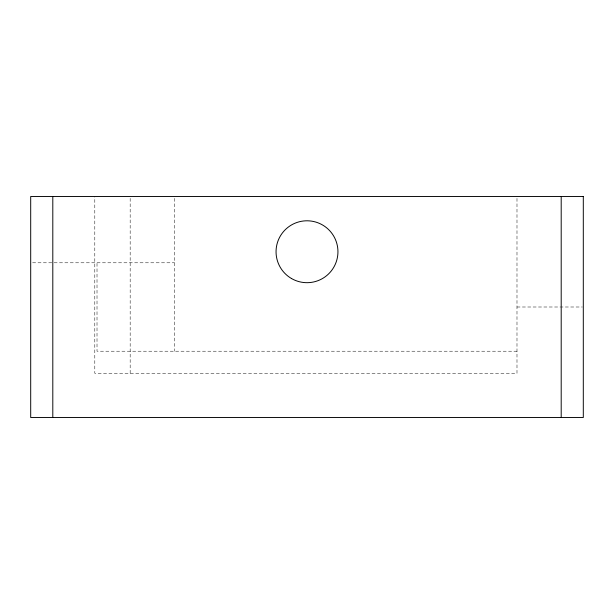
<?xml version="1.0" encoding="UTF-8"?>
<svg xmlns="http://www.w3.org/2000/svg" width="614" height="614" viewBox="0 0 614 614"><rect width="100%" height="100%" fill="white"/><g stroke="black" fill="none" stroke-linecap="round" stroke-linejoin="round"><path stroke-width="0.46" stroke-dasharray="3.07 2.3" d="M32.611 262.792L174.376 262.792M516.988 307L582.356 307M516.988 351.208L97.012 351.208L97.012 262.792M516.988 198.383L516.988 373.312L94.802 373.312L94.802 196.48M174.376 198.376L174.376 351.208M130.168 198.376L130.168 373.312"/><path stroke-width="0.92" d="M561.196 196.48L561.196 417.52M52.804 196.48L52.804 417.52M583.3 196.48L30.7 196.48L30.7 417.52L583.3 417.52L583.3 196.48M291.527 278.541A30.946 30.946 0 0 0 337.946 251.74A30.946 30.946 0 0 0 291.527 224.939A30.946 30.946 0 0 0 291.527 278.541"/></g></svg>
